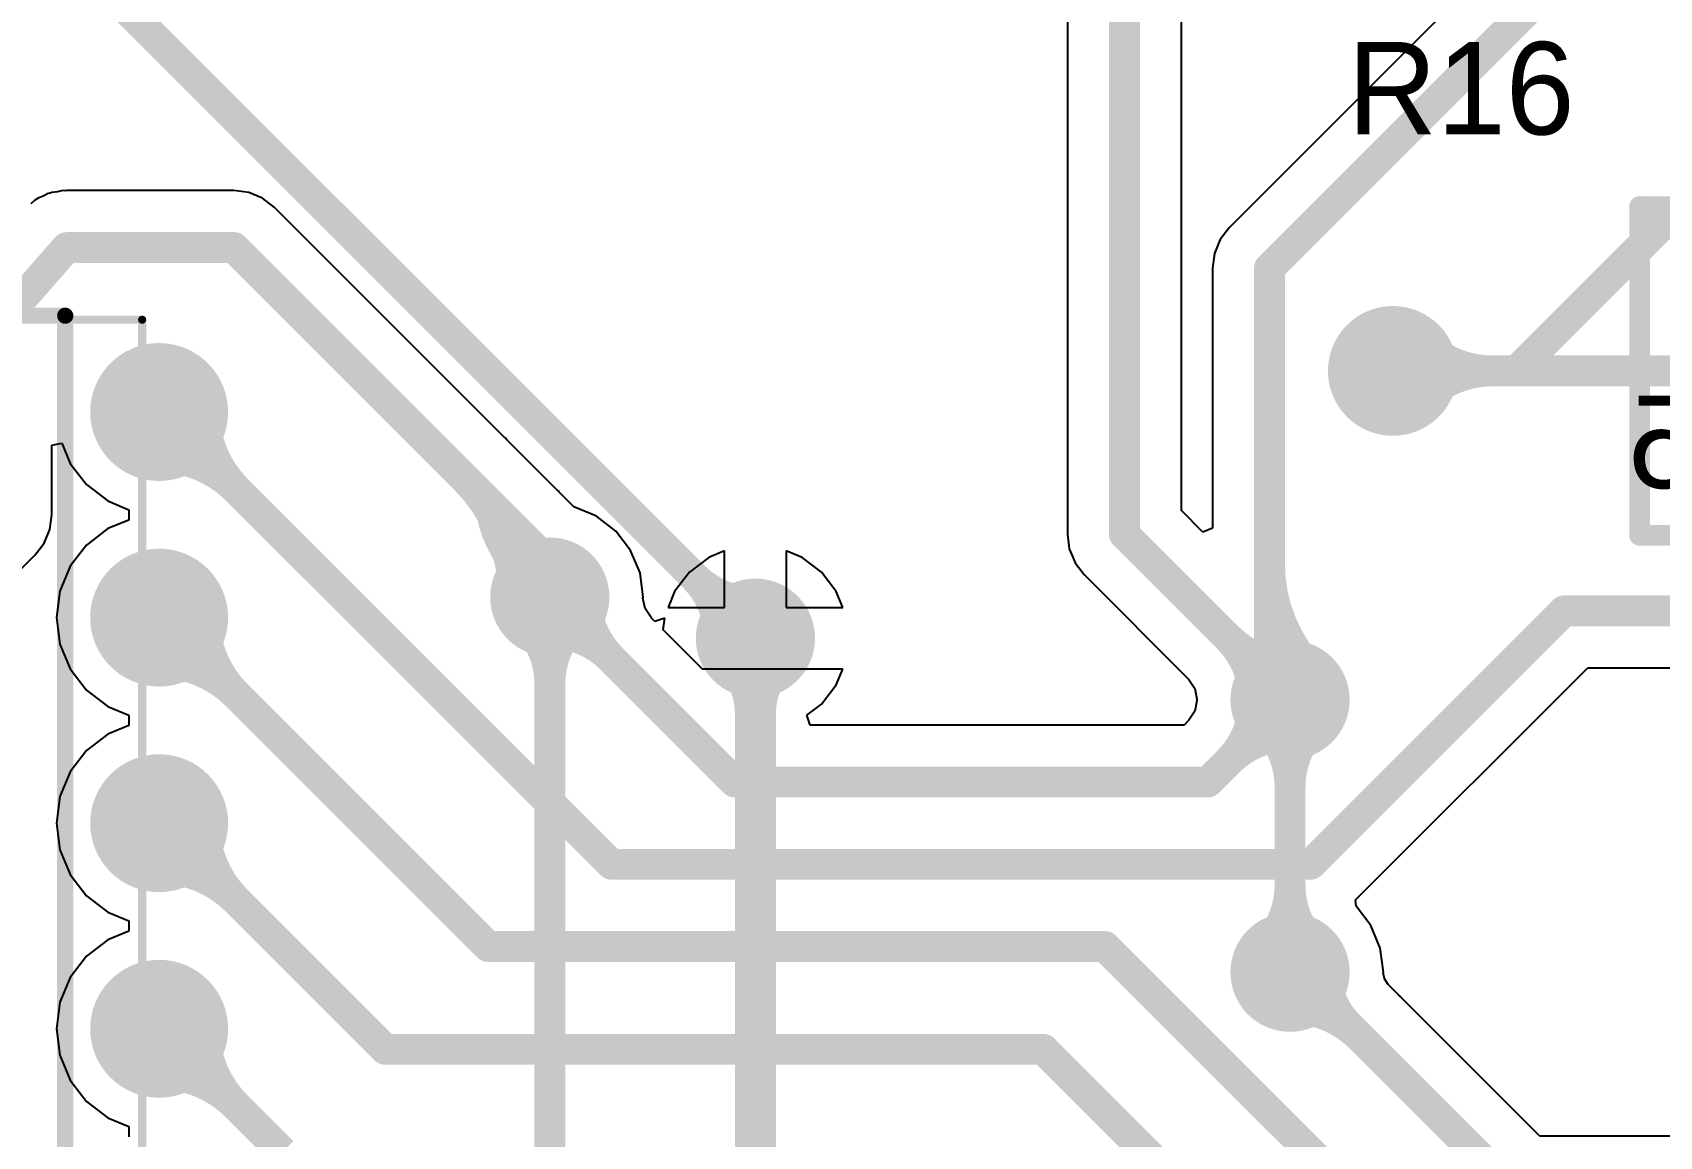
# Model space of a CAD drawing. Extents: x 41 to 201, y 4 to 127.
# Drawn here: x 117.56 to 137.66, y 70.81 to 84.44 of the extents above; entities that cross this region are included whole.
import ezdxf

# ---------------------------------------------------------------- set-up
doc = ezdxf.new("R2010")
doc.units = 0
doc.layers.get('0').update_dxf_attribs({"linetype": 'CONTINUOUS'})
for name, color, linetype in [('BOTTOMLAYER', 5, 'CONTINUOUS'), ('BOTTOMOVERLAY', 54, 'CONTINUOUS'), ('BOTTOMSOLDER', 6, 'CONTINUOUS'), ('MECHANICAL13', 56, 'CONTINUOUS'), ('MULTILAYER', 9, 'CONTINUOUS'), ('TOPLAYER', 1, 'CONTINUOUS'), ('TOPOVERLAY', 2, 'CONTINUOUS'), ('TOPSOLDER', 216, 'CONTINUOUS')]:
    doc.layers.add(name, color=color, linetype=linetype)

# ---------------------------------------------------------------- blocks, each defined once
blk = doc.blocks.new('DIP28_300_100__1')
at = {"layer": 'BOTTOMLAYER', "const_width": 0.75}
for points in [[(-0.375, 7.62, 1), (0.375, 7.62, 1)], [(2.165, 7.62, 1), (2.915, 7.62, 1)], [(4.705, 7.62, 1), (5.455, 7.62, 1)], [(7.245, 7.62, 1), (7.995, 7.62, 1)]]:
    blk.add_lwpolyline(points, format="xyb", close=True, dxfattribs=at)
at = {"layer": 'BOTTOMSOLDER', "const_width": 0.852}
for points in [[(-0.426, 7.62, 1), (0.426, 7.62, 1)], [(2.114, 7.62, 1), (2.966, 7.62, 1)], [(4.654, 7.62, 1), (5.506, 7.62, 1)], [(7.194, 7.62, 1), (8.046, 7.62, 1)]]:
    blk.add_lwpolyline(points, format="xyb", close=True, dxfattribs=at)
at = {"layer": 'MECHANICAL13', "const_width": 0.1}
for points in [[(34.16, 7.41), (-1.14, 7.41)], [(-1.14, 0.21), (-1.14, 7.41)]]:
    blk.add_lwpolyline(points, dxfattribs=at)
at = {"layer": 'MECHANICAL13', "const_width": 0.05}
blk.add_lwpolyline([(-1.165, 7.41, 1), (-1.115, 7.41, 1)], format="xyb", close=True, dxfattribs=at)
blk.add_lwpolyline([(-1.165, 7.41, 1), (-1.115, 7.41, 1)], format="xyb", close=True, dxfattribs=at)
at = {"layer": 'MULTILAYER', "const_width": 0.75}
for points in [[(-0.375, 7.62, 1), (0.375, 7.62, 1)], [(2.165, 7.62, 1), (2.915, 7.62, 1)], [(4.705, 7.62, 1), (5.455, 7.62, 1)], [(7.245, 7.62, 1), (7.995, 7.62, 1)]]:
    blk.add_lwpolyline(points, format="xyb", close=True, dxfattribs=at)
at = {"layer": 'TOPLAYER', "const_width": 0.75}
for points in [[(-0.375, 7.62, 1), (0.375, 7.62, 1)], [(2.165, 7.62, 1), (2.915, 7.62, 1)], [(4.705, 7.62, 1), (5.455, 7.62, 1)], [(7.245, 7.62, 1), (7.995, 7.62, 1)]]:
    blk.add_lwpolyline(points, format="xyb", close=True, dxfattribs=at)
at = {"layer": 'TOPOVERLAY', "const_width": 0.2}
for points in [[(34.21, 6.46), (-1.19, 6.46)], [(-1.19, 4.445), (-1.19, 6.46)]]:
    blk.add_lwpolyline(points, dxfattribs=at)
at = {"layer": 'TOPOVERLAY', "const_width": 0.1}
blk.add_lwpolyline([(-1.24, 6.46, 1), (-1.14, 6.46, 1)], format="xyb", close=True, dxfattribs=at)
blk.add_lwpolyline([(-1.24, 6.46, 1), (-1.14, 6.46, 1)], format="xyb", close=True, dxfattribs=at)
at = {"layer": 'TOPSOLDER', "const_width": 0.852}
for points in [[(-0.426, 7.62, 1), (0.426, 7.62, 1)], [(2.114, 7.62, 1), (2.966, 7.62, 1)], [(4.654, 7.62, 1), (5.506, 7.62, 1)], [(7.194, 7.62, 1), (8.046, 7.62, 1)]]:
    blk.add_lwpolyline(points, format="xyb", close=True, dxfattribs=at)
blk = doc.blocks.new('R700_4_0___64')
at = {"layer": 'BOTTOMLAYER', "const_width": 0.7}
blk.add_lwpolyline([(17.43, 0, 1), (18.13, 0, 1)], format="xyb", close=True, dxfattribs=at)
at = {"layer": 'BOTTOMLAYER'}
blk.add_solid([(-0.7, -0.7), (0.7, -0.7), (-0.7, 0.7), (0.7, 0.7)], dxfattribs=at)
at = {"layer": 'BOTTOMSOLDER', "const_width": 0.802}
blk.add_lwpolyline([(17.379, 0, 1), (18.181, 0, 1)], format="xyb", close=True, dxfattribs=at)
at = {"layer": 'BOTTOMSOLDER'}
blk.add_solid([(-0.802, -0.802), (0.802, -0.802), (-0.802, 0.802), (0.802, 0.802)], dxfattribs=at)
at = {"layer": 'MULTILAYER', "const_width": 0.7}
blk.add_lwpolyline([(17.43, 0, 1), (18.13, 0, 1)], format="xyb", close=True, dxfattribs=at)
at = {"layer": 'MULTILAYER'}
blk.add_solid([(-0.7, -0.7), (0.7, -0.7), (-0.7, 0.7), (0.7, 0.7)], dxfattribs=at)
at = {"layer": 'TOPLAYER', "const_width": 0.7}
blk.add_lwpolyline([(17.43, 0, 1), (18.13, 0, 1)], format="xyb", close=True, dxfattribs=at)
at = {"layer": 'TOPLAYER'}
blk.add_solid([(-0.7, -0.7), (0.7, -0.7), (-0.7, 0.7), (0.7, 0.7)], dxfattribs=at)
at = {"layer": 'TOPOVERLAY', "const_width": 0.254}
for points in [[(3.048, 2.032), (3.048, -2.032)], [(14.732, 2.032), (3.048, 2.032)], [(14.732, 2.032), (14.732, -2.032)], [(3.048, 0), (1.27, 0)], [(16.51, 0), (14.732, 0)], [(14.732, -2.032), (3.048, -2.032)]]:
    blk.add_lwpolyline(points, dxfattribs=at)
at = {"layer": 'TOPOVERLAY', "const_width": 0.127}
for points in [[(2.985, 2.032, 1), (3.111, 2.032, 1)], [(2.985, 2.032, 1), (3.111, 2.032, 1)], [(14.668, 2.032, 1), (14.796, 2.032, 1)], [(14.668, 2.032, 1), (14.796, 2.032, 1)], [(1.206, 0, 1), (1.333, 0, 1)], [(2.985, 0, 1), (3.111, 0, 1)], [(14.668, 0, 1), (14.796, 0, 1)], [(16.447, 0, 1), (16.573, 0, 1)], [(2.985, -2.032, 1), (3.111, -2.032, 1)], [(2.985, -2.032, 1), (3.111, -2.032, 1)], [(14.668, -2.032, 1), (14.796, -2.032, 1)], [(14.668, -2.032, 1), (14.796, -2.032, 1)]]:
    blk.add_lwpolyline(points, format="xyb", close=True, dxfattribs=at)
at = {"layer": 'TOPSOLDER', "const_width": 0.802}
blk.add_lwpolyline([(17.379, 0, 1), (18.181, 0, 1)], format="xyb", close=True, dxfattribs=at)
at = {"layer": 'TOPSOLDER'}
blk.add_solid([(-0.802, -0.802), (0.802, -0.802), (-0.802, 0.802), (0.802, 0.802)], dxfattribs=at)

msp = doc.modelspace()

# ---------------------------------------------------------------- linework, layer by layer
at = {"layer": 'BOTTOMLAYER'}
for p, q in [((137.979, 87.668), (132.344, 82.032)), ((130.345, 86.443), (130.345, 78.246)), ((131.755, 78.538), (131.755, 86.443)), ((117.694, 82.424), (117.631, 82.398)), ((117.756, 82.455), (117.694, 82.424)), ((117.779, 82.46), (117.756, 82.455)), ((117.801, 82.469), (117.779, 82.46)), ((117.869, 82.477), (117.801, 82.469)), ((117.936, 82.491), (117.869, 82.477)), ((117.96, 82.489), (117.936, 82.491)), ((117.983, 82.493), (117.96, 82.489)), ((120.05, 82.493), (117.983, 82.493)), ((120.232, 82.469), (120.05, 82.493)), ((120.331, 82.427), (120.232, 82.469)), ((120.402, 82.398), (120.331, 82.427)), ((117.591, 82.373), (117.539, 82.328)), ((117.612, 82.384), (117.591, 82.373)), ((117.631, 82.398), (117.612, 82.384)), ((120.548, 82.286), (120.402, 82.398)), ((123.398, 79.436), (120.548, 82.286)), ((132.344, 82.032), (132.232, 81.886)), ((132.203, 81.816), (132.161, 81.716)), ((132.232, 81.886), (132.203, 81.816)), ((132.161, 81.716), (132.137, 81.534)), ((132.137, 81.534), (132.137, 78.321)), ((123.399, 79.438), (123.398, 79.436)), ((123.42, 79.413), (123.399, 79.438)), ((124.048, 78.786), (123.42, 79.413)), ((117.799, 79.348), (117.923, 79.373)), ((117.799, 78.486), (117.799, 79.348)), ((117.923, 79.373), (118.027, 79.122)), ((118.027, 79.122), (118.229, 78.859)), ((118.229, 78.859), (118.492, 78.657)), ((124.05, 78.788), (124.048, 78.786)), ((124.069, 78.765), (124.05, 78.788)), ((118.492, 78.657), (118.751, 78.549)), ((124.25, 78.584), (124.069, 78.765)), ((124.528, 78.468), (124.25, 78.584)), ((124.25, 78.584), (124.25, 78.584)), ((117.775, 78.304), (117.799, 78.486)), ((118.751, 78.422), (118.492, 78.315)), ((118.751, 78.549), (118.751, 78.422)), ((124.767, 78.285), (124.528, 78.468)), ((132.02, 78.272), (131.755, 78.538)), ((117.704, 78.134), (117.733, 78.204)), ((117.733, 78.204), (117.775, 78.304)), ((118.492, 78.315), (118.229, 78.113)), ((124.95, 78.046), (124.767, 78.285)), ((130.345, 78.246), (130.369, 78.064)), ((132.137, 78.321), (132.02, 78.272)), ((116.492, 76.888), (117.592, 77.988)), ((117.592, 77.988), (117.704, 78.134)), ((118.229, 78.113), (118.027, 77.85)), ((125.066, 77.768), (124.95, 78.046)), ((126.111, 78.041), (125.916, 77.96)), ((126.111, 77.343), (126.111, 78.041)), ((127.068, 77.96), (126.873, 78.041)), ((126.873, 78.041), (126.873, 77.343)), ((130.369, 78.064), (130.411, 77.964)), ((118.027, 77.85), (117.9, 77.544)), ((125.677, 77.777), (125.494, 77.538)), ((125.916, 77.96), (125.677, 77.777)), ((127.307, 77.777), (127.068, 77.96)), ((127.49, 77.538), (127.307, 77.777)), ((130.411, 77.964), (130.44, 77.894)), ((130.44, 77.894), (130.552, 77.748)), ((125.105, 77.47), (125.066, 77.768)), ((130.552, 77.748), (131.839, 76.461)), ((117.9, 77.544), (117.857, 77.216)), ((125.103, 77.457), (125.105, 77.47)), ((125.129, 77.329), (125.103, 77.457)), ((125.494, 77.538), (125.413, 77.343)), ((127.571, 77.343), (127.49, 77.538)), ((117.857, 77.216), (117.9, 76.888)), ((125.203, 77.218), (125.129, 77.329)), ((125.211, 77.211), (125.203, 77.218)), ((125.209, 77.209), (125.211, 77.211)), ((125.251, 77.167), (125.209, 77.209)), ((125.209, 77.209), (125.209, 77.209)), ((125.371, 77.208), (125.251, 77.167)), ((125.353, 77.066), (125.371, 77.208)), ((125.413, 77.343), (126.111, 77.343)), ((126.873, 77.343), (127.571, 77.343)), ((125.837, 76.581), (125.353, 77.066)), ((117.9, 76.888), (118.027, 76.582)), ((118.027, 76.582), (118.229, 76.319)), ((127.571, 76.581), (125.837, 76.581)), ((127.49, 76.386), (127.571, 76.581)), ((133.906, 73.728), (136.774, 76.595)), ((136.774, 76.595), (138.188, 76.595)), ((127.307, 76.147), (127.49, 76.386)), ((131.839, 76.461), (131.837, 76.459)), ((131.837, 76.459), (131.845, 76.452)), ((131.839, 76.461), (131.839, 76.461)), ((131.845, 76.452), (131.919, 76.341)), ((118.229, 76.319), (118.492, 76.117)), ((131.919, 76.341), (131.945, 76.213)), ((131.945, 76.187), (131.919, 76.059)), ((131.945, 76.213), (131.943, 76.2)), ((131.943, 76.2), (131.945, 76.187)), ((118.492, 76.117), (118.751, 76.01)), ((118.751, 76.01), (118.751, 75.882)), ((127.127, 76.009), (127.307, 76.147)), ((127.168, 75.889), (127.127, 76.009)), ((131.919, 76.059), (131.845, 75.948)), ((118.492, 75.775), (118.229, 75.573)), ((118.751, 75.882), (118.492, 75.775)), ((131.788, 75.889), (127.168, 75.889)), ((131.839, 75.939), (131.788, 75.889)), ((131.845, 75.948), (131.837, 75.941)), ((131.837, 75.941), (131.839, 75.939)), ((131.839, 75.939), (131.839, 75.939)), ((118.229, 75.573), (118.027, 75.31)), ((118.027, 75.31), (117.9, 75.004)), ((117.9, 75.004), (117.857, 74.676)), ((117.857, 74.676), (117.9, 74.348)), ((117.9, 74.348), (118.027, 74.042)), ((118.027, 74.042), (118.229, 73.779)), ((118.229, 73.779), (118.492, 73.577)), ((118.492, 73.577), (118.751, 73.469)), ((133.911, 73.65), (133.906, 73.728)), ((134.094, 73.411), (133.911, 73.65)), ((118.751, 73.469), (118.751, 73.343)), ((134.21, 73.133), (134.094, 73.411)), ((118.492, 73.235), (118.229, 73.033)), ((118.751, 73.343), (118.492, 73.235)), ((118.229, 73.033), (118.027, 72.77)), ((134.249, 72.835), (134.21, 73.133)), ((118.027, 72.77), (117.9, 72.464)), ((134.248, 72.831), (134.249, 72.835)), ((134.264, 72.753), (134.248, 72.831)), ((134.31, 72.684), (134.264, 72.753)), ((134.308, 72.682), (134.31, 72.684)), ((134.438, 72.553), (134.308, 72.682)), ((134.308, 72.682), (134.308, 72.682)), ((134.464, 72.531), (134.438, 72.553)), ((117.9, 72.464), (117.857, 72.136)), ((134.461, 72.529), (134.464, 72.531)), ((136.182, 70.809), (134.461, 72.529)), ((117.857, 72.136), (117.9, 71.808)), ((117.9, 71.808), (118.027, 71.502)), ((118.027, 71.502), (118.229, 71.239)), ((118.229, 71.239), (118.492, 71.037)), ((118.492, 71.037), (118.751, 70.929)), ((118.751, 70.929), (118.751, 70.802)), ((138.373, 70.809), (136.182, 70.809))]:
    msp.add_line(p, q, dxfattribs=at)
for points, const_width in [([(131.05, 78.246), (131.05, 89.662)], 0.381), ([(132.842, 81.534), (138.684, 87.376)], 0.381), ([(116.586, 86.868), (126.492, 76.962)], 0.381), ([(135.89, 80.264), (141.05, 85.424)], 0.381), ([(117.094, 80.772), (117.856, 81.643)], 0.381), ([(117.856, 81.643), (117.983, 81.788)], 0.381), ([(117.983, 81.788), (120.05, 81.788)], 0.381), ([(120.05, 81.788), (124.079, 77.759)], 0.381), ([(132.842, 76.454), (132.842, 81.534)], 0.381), ([(134.366, 80.264), (135.89, 80.264)], 0.381), ([(135.89, 80.264), (146.558, 80.264)], 0.381), ([(119.126, 79.756), (124.714, 74.168)], 0.381), ([(131.05, 78.246), (132.842, 76.454)], 0.381), ([(124.079, 77.597), (124.079, 77.759)], 0.508), ([(123.952, 77.47), (124.079, 77.597)], 0.508), ([(123.952, 77.47), (126.238, 75.184)], 0.381), ([(119.126, 77.216), (123.19, 73.152)], 0.381), ([(133.35, 74.168), (136.482, 77.3)], 0.381), ([(136.482, 77.3), (139.446, 77.3)], 0.381), ([(132.842, 76.454), (133.096, 76.2)], 0.381), ([(132.08, 75.184), (133.096, 76.2)], 0.381), ([(126.238, 75.184), (132.08, 75.184)], 0.381), ([(119.126, 74.676), (121.92, 71.882)], 0.381), ([(124.714, 74.168), (133.35, 74.168)], 0.381), ([(123.19, 73.152), (130.81, 73.152)], 0.381), ([(130.81, 73.152), (138.176, 65.786)], 0.381), ([(133.096, 72.835), (133.096, 72.898)], 0.381), ([(133.096, 72.898), (135.89, 70.104)], 0.381), ([(119.126, 72.136), (120.65, 70.612)], 0.381), ([(121.92, 71.882), (130.048, 71.882)], 0.381), ([(130.048, 71.882), (134.493, 67.437)], 0.381)]:
    msp.add_lwpolyline(points, dxfattribs=dict(at, const_width=const_width))
for points, const_width in [([(117.761, 81.643, 1), (117.951, 81.643, 1)], 0.191), ([(117.761, 81.643, 1), (117.951, 81.643, 1)], 0.191), ([(117.888, 81.788, 1), (118.078, 81.788, 1)], 0.191), ([(117.888, 81.788, 1), (118.078, 81.788, 1)], 0.191), ([(119.954, 81.788, 1), (120.145, 81.788, 1)], 0.191), ([(119.954, 81.788, 1), (120.145, 81.788, 1)], 0.191), ([(132.747, 81.534, 1), (132.937, 81.534, 1)], 0.191), ([(132.747, 81.534, 1), (132.937, 81.534, 1)], 0.191), ([(134.631, 80.624, 1), (134.822, 80.624, 1)], 0.191), ([(134.631, 80.624, 1), (134.822, 80.624, 1)], 0.191), ([(134.271, 80.264, 1), (134.461, 80.264, 1)], 0.191), ([(135.501, 80.264, 1), (135.691, 80.264, 1)], 0.191), ([(135.501, 80.264, 1), (135.691, 80.264, 1)], 0.191), ([(135.501, 80.264, 1), (135.691, 80.264, 1)], 0.191), ([(135.501, 80.264, 1), (135.691, 80.264, 1)], 0.191), ([(135.795, 80.264, 1), (135.985, 80.264, 1)], 0.191), ([(135.795, 80.264, 1), (135.985, 80.264, 1)], 0.191), ([(135.795, 80.264, 1), (135.985, 80.264, 1)], 0.191), ([(134.631, 79.904, 1), (134.822, 79.904, 1)], 0.191), ([(134.631, 79.904, 1), (134.822, 79.904, 1)], 0.191), ([(119.031, 79.756, 1), (119.221, 79.756, 1)], 0.191), ([(119.59, 79.756, 1), (119.781, 79.756, 1)], 0.191), ([(119.59, 79.756, 1), (119.781, 79.756, 1)], 0.191), ([(119.031, 79.197, 1), (119.221, 79.197, 1)], 0.191), ([(119.031, 79.197, 1), (119.221, 79.197, 1)], 0.191), ([(119.986, 78.801, 1), (120.176, 78.801, 1)], 0.191), ([(119.986, 78.801, 1), (120.176, 78.801, 1)], 0.191), ([(119.986, 78.801, 1), (120.176, 78.801, 1)], 0.191), ([(119.986, 78.801, 1), (120.176, 78.801, 1)], 0.191), ([(122.804, 78.938, 1), (122.995, 78.938, 1)], 0.191), ([(122.804, 78.938, 1), (122.995, 78.938, 1)], 0.191), ([(123.16, 78.412, 1), (123.35, 78.412, 1)], 0.191), ([(123.455, 78.288, 1), (123.645, 78.288, 1)], 0.191), ([(123.455, 78.288, 1), (123.645, 78.288, 1)], 0.191), ([(130.955, 78.246, 1), (131.145, 78.246, 1)], 0.191), ([(130.955, 78.246, 1), (131.145, 78.246, 1)], 0.191), ([(123.635, 77.47, 1), (124.269, 77.47, 1)], 0.635), ([(123.952, 77.759, 1), (124.206, 77.759, 1)], 0.254), ([(132.747, 77.886, 1), (132.937, 77.886, 1)], 0.191), ([(132.747, 77.886, 1), (132.937, 77.886, 1)], 0.191), ([(123.952, 77.597, 1), (124.206, 77.597, 1)], 0.254), ([(123.952, 77.597, 1), (124.206, 77.597, 1)], 0.254), ([(123.984, 77.759, 1), (124.174, 77.759, 1)], 0.191), ([(125.638, 77.721, 1), (125.828, 77.721, 1)], 0.191), ([(125.638, 77.721, 1), (125.828, 77.721, 1)], 0.191), ([(125.638, 77.721, 1), (125.828, 77.721, 1)], 0.191), ([(125.638, 77.721, 1), (125.828, 77.721, 1)], 0.191), ([(123.412, 77.47, 1), (123.603, 77.47, 1)], 0.191), ([(123.412, 77.47, 1), (123.603, 77.47, 1)], 0.191), ([(123.825, 77.47, 1), (124.079, 77.47, 1)], 0.254), ([(123.793, 77.47, 1), (123.984, 77.47, 1)], 0.191), ([(123.793, 77.47, 1), (123.984, 77.47, 1)], 0.191), ([(123.857, 77.47, 1), (124.047, 77.47, 1)], 0.191), ([(123.885, 77.527, 1), (124.075, 77.527, 1)], 0.191), ([(124.301, 77.47, 1), (124.492, 77.47, 1)], 0.191), ([(124.301, 77.47, 1), (124.492, 77.47, 1)], 0.191), ([(126.174, 76.962, 1), (126.809, 76.962, 1)], 0.635), ([(126.397, 77.406, 1), (126.587, 77.406, 1)], 0.191), ([(126.397, 77.406, 1), (126.587, 77.406, 1)], 0.191), ([(119.031, 77.216, 1), (119.221, 77.216, 1)], 0.191), ([(119.59, 77.216, 1), (119.781, 77.216, 1)], 0.191), ([(119.59, 77.216, 1), (119.781, 77.216, 1)], 0.191), ([(136.387, 77.3, 1), (136.577, 77.3, 1)], 0.191), ([(136.387, 77.3, 1), (136.577, 77.3, 1)], 0.191), ([(123.857, 77.025, 1), (124.047, 77.025, 1)], 0.191), ([(123.857, 77.025, 1), (124.047, 77.025, 1)], 0.191), ([(125.952, 76.962, 1), (126.143, 76.962, 1)], 0.191), ([(125.952, 76.962, 1), (126.143, 76.962, 1)], 0.191), ([(126.397, 76.962, 1), (126.587, 76.962, 1)], 0.191), ([(132.242, 76.959, 1), (132.432, 76.959, 1)], 0.191), ([(132.242, 76.959, 1), (132.432, 76.959, 1)], 0.191), ([(132.747, 76.967, 1), (132.937, 76.967, 1)], 0.191), ([(132.747, 76.967, 1), (132.937, 76.967, 1)], 0.191), ([(119.031, 76.657, 1), (119.221, 76.657, 1)], 0.191), ([(119.031, 76.657, 1), (119.221, 76.657, 1)], 0.191), ([(124.616, 76.711, 1), (124.806, 76.711, 1)], 0.191), ([(124.616, 76.711, 1), (124.806, 76.711, 1)], 0.191), ([(124.616, 76.711, 1), (124.806, 76.711, 1)], 0.191), ([(124.616, 76.711, 1), (124.806, 76.711, 1)], 0.191), ([(132.779, 76.2, 1), (133.413, 76.2, 1)], 0.635), ([(133.001, 76.644, 1), (133.191, 76.644, 1)], 0.191), ([(132.747, 76.454, 1), (132.937, 76.454, 1)], 0.191), ([(132.747, 76.454, 1), (132.937, 76.454, 1)], 0.191), ([(132.747, 76.454, 1), (132.937, 76.454, 1)], 0.191), ([(133.315, 76.514, 1), (133.506, 76.514, 1)], 0.191), ([(133.315, 76.514, 1), (133.506, 76.514, 1)], 0.191), ([(119.986, 76.261, 1), (120.176, 76.261, 1)], 0.191), ([(119.986, 76.261, 1), (120.176, 76.261, 1)], 0.191), ([(119.986, 76.261, 1), (120.176, 76.261, 1)], 0.191), ([(119.986, 76.261, 1), (120.176, 76.261, 1)], 0.191), ([(132.556, 76.2, 1), (132.747, 76.2, 1)], 0.191), ([(132.556, 76.2, 1), (132.747, 76.2, 1)], 0.191), ([(133.001, 76.2, 1), (133.191, 76.2, 1)], 0.191), ([(133.001, 76.2, 1), (133.191, 76.2, 1)], 0.191), ([(133.046, 76.245, 1), (133.236, 76.245, 1)], 0.191), ([(133.046, 76.245, 1), (133.236, 76.245, 1)], 0.191), ([(133.001, 75.755, 1), (133.191, 75.755, 1)], 0.191), ([(132.242, 75.441, 1), (132.432, 75.441, 1)], 0.191), ([(132.242, 75.441, 1), (132.432, 75.441, 1)], 0.191), ([(126.143, 75.184, 1), (126.333, 75.184, 1)], 0.191), ([(126.143, 75.184, 1), (126.333, 75.184, 1)], 0.191), ([(131.985, 75.184, 1), (132.175, 75.184, 1)], 0.191), ([(131.985, 75.184, 1), (132.175, 75.184, 1)], 0.191), ([(119.031, 74.676, 1), (119.221, 74.676, 1)], 0.191), ([(119.59, 74.676, 1), (119.781, 74.676, 1)], 0.191), ([(119.59, 74.676, 1), (119.781, 74.676, 1)], 0.191), ([(119.031, 74.117, 1), (119.221, 74.117, 1)], 0.191), ([(119.031, 74.117, 1), (119.221, 74.117, 1)], 0.191), ([(124.619, 74.168, 1), (124.809, 74.168, 1)], 0.191), ([(124.619, 74.168, 1), (124.809, 74.168, 1)], 0.191), ([(133.255, 74.168, 1), (133.445, 74.168, 1)], 0.191), ([(133.255, 74.168, 1), (133.445, 74.168, 1)], 0.191), ([(119.986, 73.721, 1), (120.176, 73.721, 1)], 0.191), ([(119.986, 73.721, 1), (120.176, 73.721, 1)], 0.191), ([(119.986, 73.721, 1), (120.176, 73.721, 1)], 0.191), ([(119.986, 73.721, 1), (120.176, 73.721, 1)], 0.191), ([(132.779, 72.835, 1), (133.413, 72.835, 1)], 0.635), ([(123.095, 73.152, 1), (123.285, 73.152, 1)], 0.191), ([(123.095, 73.152, 1), (123.285, 73.152, 1)], 0.191), ([(130.715, 73.152, 1), (130.905, 73.152, 1)], 0.191), ([(130.715, 73.152, 1), (130.905, 73.152, 1)], 0.191), ([(133.001, 72.898, 1), (133.191, 72.898, 1)], 0.191), ([(133.001, 72.898, 1), (133.191, 72.898, 1)], 0.191), ([(133.001, 72.835, 1), (133.191, 72.835, 1)], 0.191), ([(133.445, 72.835, 1), (133.636, 72.835, 1)], 0.191), ([(133.001, 72.39, 1), (133.191, 72.39, 1)], 0.191), ([(133.715, 72.184, 1), (133.905, 72.184, 1)], 0.191), ([(119.031, 72.136, 1), (119.221, 72.136, 1)], 0.191), ([(119.59, 72.136, 1), (119.781, 72.136, 1)], 0.191), ([(119.59, 72.136, 1), (119.781, 72.136, 1)], 0.191), ([(133.868, 72.031, 1), (134.058, 72.031, 1)], 0.191), ([(121.825, 71.882, 1), (122.015, 71.882, 1)], 0.191), ([(121.825, 71.882, 1), (122.015, 71.882, 1)], 0.191), ([(129.953, 71.882, 1), (130.143, 71.882, 1)], 0.191), ([(129.953, 71.882, 1), (130.143, 71.882, 1)], 0.191), ([(119.031, 71.577, 1), (119.221, 71.577, 1)], 0.191), ([(119.031, 71.577, 1), (119.221, 71.577, 1)], 0.191), ([(119.986, 71.181, 1), (120.176, 71.181, 1)], 0.191), ([(119.986, 71.181, 1), (120.176, 71.181, 1)], 0.191), ([(119.986, 71.181, 1), (120.176, 71.181, 1)], 0.191), ([(119.986, 71.181, 1), (120.176, 71.181, 1)], 0.191)]:
    msp.add_lwpolyline(points, format="xyb", close=True, dxfattribs=dict(at, const_width=const_width))
at = {"layer": 'BOTTOMLAYER', "const_width": 0.381}
for points in [[(135.596, 80.264, -0.198912), (134.726, 80.624)], [(135.596, 80.264, -0.198912), (134.726, 80.624)], [(134.726, 79.904, -0.198912), (135.596, 80.264)], [(134.726, 79.904, -0.198912), (135.596, 80.264)], [(120.081, 78.801, -0.198912), (119.685, 79.756)], [(120.081, 78.801, -0.198912), (119.685, 79.756)], [(119.126, 79.197, -0.198912), (120.081, 78.801)], [(119.126, 79.197, -0.198912), (120.081, 78.801)], [(122.899, 78.938, -0.198912), (123.507, 77.47)], [(122.899, 78.938, -0.198912), (123.507, 77.47)], [(123.98, 77.527, -0.215495), (123.255, 78.412)], [(123.55, 78.288, -0.198912), (123.888, 77.47)], [(123.55, 78.288, -0.198912), (123.888, 77.47)], [(133.41, 76.514, -0.198912), (132.842, 77.886)], [(133.41, 76.514, -0.198912), (132.842, 77.886)], [(126.492, 77.406, -0.198912), (125.733, 77.721)], [(125.733, 77.721, -0.198912), (126.047, 76.962)], [(126.492, 77.406, -0.198912), (125.733, 77.721)], [(125.733, 77.721, -0.198912), (126.047, 76.962)], [(124.711, 76.711, -0.198912), (124.397, 77.47)], [(124.711, 76.711, -0.198912), (124.397, 77.47)], [(120.081, 76.261, -0.198912), (119.685, 77.216)], [(120.081, 76.261, -0.198912), (119.685, 77.216)], [(123.952, 77.025, -0.198912), (124.711, 76.711)], [(123.952, 77.025, -0.198912), (124.711, 76.711)], [(133.096, 76.644, -0.198912), (132.337, 76.959)], [(132.337, 76.959, -0.198912), (132.651, 76.2)], [(133.141, 76.245, -0.198912), (132.842, 76.967)], [(133.141, 76.245, -0.198912), (132.842, 76.967)], [(119.126, 76.657, -0.198912), (120.081, 76.261)], [(119.126, 76.657, -0.198912), (120.081, 76.261)], [(132.651, 76.2, -0.198912), (132.337, 75.441)], [(132.337, 75.441, -0.198912), (133.096, 75.755)], [(120.081, 73.721, -0.198912), (119.685, 74.676)], [(120.081, 73.721, -0.198912), (119.685, 74.676)], [(119.126, 74.117, -0.198912), (120.081, 73.721)], [(119.126, 74.117, -0.198912), (120.081, 73.721)], [(133.81, 72.184, -0.198912), (133.541, 72.835)], [(133.096, 72.39, -0.198912), (133.963, 72.031)], [(120.081, 71.181, -0.198912), (119.685, 72.136)], [(120.081, 71.181, -0.198912), (119.685, 72.136)], [(119.126, 71.577, -0.198912), (120.081, 71.181)], [(119.126, 71.577, -0.198912), (120.081, 71.181)]]:
    msp.add_lwpolyline(points, format="xyb", dxfattribs=at)
at = {"layer": 'BOTTOMSOLDER', "const_width": 0.737}
for points in [[(123.584, 77.47, 1), (124.32, 77.47, 1)], [(126.124, 76.962, 1), (126.86, 76.962, 1)], [(132.728, 76.2, 1), (133.464, 76.2, 1)], [(132.728, 72.835, 1), (133.464, 72.835, 1)]]:
    msp.add_lwpolyline(points, format="xyb", close=True, dxfattribs=at)
at = {"layer": 'MULTILAYER', "const_width": 0.635}
for points in [[(123.635, 77.47, 1), (124.269, 77.47, 1)], [(126.174, 76.962, 1), (126.809, 76.962, 1)], [(132.779, 76.2, 1), (133.413, 76.2, 1)], [(132.779, 72.835, 1), (133.413, 72.835, 1)]]:
    msp.add_lwpolyline(points, format="xyb", close=True, dxfattribs=at)
at = {"layer": 'TOPLAYER'}
for points, const_width in [([(123.635, 77.47, 1), (124.269, 77.47, 1)], 0.635), ([(123.857, 77.47, 1), (124.047, 77.47, 1)], 0.191), ([(126.174, 76.962, 1), (126.809, 76.962, 1)], 0.635), ([(123.542, 77.156, 1), (123.733, 77.156, 1)], 0.191), ([(123.542, 77.156, 1), (123.733, 77.156, 1)], 0.191), ([(124.171, 77.156, 1), (124.362, 77.156, 1)], 0.191), ([(124.171, 77.156, 1), (124.362, 77.156, 1)], 0.191), ([(126.365, 76.962, 1), (126.619, 76.962, 1)], 0.254), ([(126.096, 76.693, 1), (126.35, 76.693, 1)], 0.254), ([(126.096, 76.693, 1), (126.35, 76.693, 1)], 0.254), ([(126.634, 76.693, 1), (126.888, 76.693, 1)], 0.254), ([(126.634, 76.693, 1), (126.888, 76.693, 1)], 0.254), ([(132.779, 76.2, 1), (133.413, 76.2, 1)], 0.635), ([(123.857, 76.397, 1), (124.047, 76.397, 1)], 0.191), ([(123.857, 76.397, 1), (124.047, 76.397, 1)], 0.191), ([(123.857, 76.397, 1), (124.047, 76.397, 1)], 0.191), ([(123.857, 76.397, 1), (124.047, 76.397, 1)], 0.191), ([(133.001, 76.2, 1), (133.191, 76.2, 1)], 0.191), ([(126.365, 76.042, 1), (126.619, 76.042, 1)], 0.254), ([(126.365, 76.042, 1), (126.619, 76.042, 1)], 0.254), ([(126.365, 76.042, 1), (126.619, 76.042, 1)], 0.254), ([(126.365, 76.042, 1), (126.619, 76.042, 1)], 0.254), ([(132.686, 75.886, 1), (132.877, 75.886, 1)], 0.191), ([(132.686, 75.886, 1), (132.877, 75.886, 1)], 0.191), ([(133.315, 75.886, 1), (133.506, 75.886, 1)], 0.191), ([(133.315, 75.886, 1), (133.506, 75.886, 1)], 0.191), ([(133.001, 75.127, 1), (133.191, 75.127, 1)], 0.191), ([(133.001, 75.127, 1), (133.191, 75.127, 1)], 0.191), ([(133.001, 75.127, 1), (133.191, 75.127, 1)], 0.191), ([(133.001, 75.127, 1), (133.191, 75.127, 1)], 0.191), ([(133.001, 73.908, 1), (133.191, 73.908, 1)], 0.191), ([(133.001, 73.908, 1), (133.191, 73.908, 1)], 0.191), ([(133.001, 73.908, 1), (133.191, 73.908, 1)], 0.191), ([(133.001, 73.908, 1), (133.191, 73.908, 1)], 0.191), ([(132.779, 72.835, 1), (133.413, 72.835, 1)], 0.635), ([(132.686, 73.149, 1), (132.877, 73.149, 1)], 0.191), ([(132.686, 73.149, 1), (132.877, 73.149, 1)], 0.191), ([(133.315, 73.149, 1), (133.506, 73.149, 1)], 0.191), ([(133.315, 73.149, 1), (133.506, 73.149, 1)], 0.191), ([(133.001, 72.835, 1), (133.191, 72.835, 1)], 0.191)]:
    msp.add_lwpolyline(points, format="xyb", close=True, dxfattribs=dict(at, const_width=const_width))
for points, const_width in [([(123.952, 65.786), (123.952, 77.47)], 0.381), ([(126.492, 66.548), (126.492, 76.962)], 0.508), ([(133.096, 72.835), (133.096, 76.2)], 0.381)]:
    msp.add_lwpolyline(points, dxfattribs=dict(at, const_width=const_width))
for points, const_width in [([(123.638, 77.156, -0.198912), (123.952, 76.397)], 0.381), ([(123.638, 77.156, -0.198912), (123.952, 76.397)], 0.381), ([(123.952, 76.397, -0.198912), (124.266, 77.156)], 0.381), ([(123.952, 76.397, -0.198912), (124.266, 77.156)], 0.381), ([(126.223, 76.693, -0.198912), (126.492, 76.042)], 0.508), ([(126.223, 76.693, -0.198912), (126.492, 76.042)], 0.508), ([(126.492, 76.042, -0.198912), (126.761, 76.693)], 0.508), ([(126.492, 76.042, -0.198912), (126.761, 76.693)], 0.508), ([(132.782, 75.886, -0.198912), (133.096, 75.127)], 0.381), ([(132.782, 75.886, -0.198912), (133.096, 75.127)], 0.381), ([(133.096, 75.127, -0.198912), (133.41, 75.886)], 0.381), ([(133.096, 75.127, -0.198912), (133.41, 75.886)], 0.381), ([(133.096, 73.908, -0.198912), (132.782, 73.149)], 0.381), ([(133.096, 73.908, -0.198912), (132.782, 73.149)], 0.381), ([(133.41, 73.149, -0.198912), (133.096, 73.908)], 0.381), ([(133.41, 73.149, -0.198912), (133.096, 73.908)], 0.381)]:
    msp.add_lwpolyline(points, format="xyb", dxfattribs=dict(at, const_width=const_width))
at = {"layer": 'TOPSOLDER', "const_width": 0.737}
for points in [[(123.584, 77.47, 1), (124.32, 77.47, 1)], [(126.124, 76.962, 1), (126.86, 76.962, 1)], [(132.728, 76.2, 1), (133.464, 76.2, 1)], [(132.728, 72.835, 1), (133.464, 72.835, 1)]]:
    msp.add_lwpolyline(points, format="xyb", close=True, dxfattribs=at)

# ---------------------------------------------------------------- block references
for name, p, rotation in [('R700_4_0___64', (152.146, 80.264), 180), ('DIP28_300_100__1', (111.506, 79.756), 270)]:
    msp.add_blockref(name, p, dxfattribs=dict(rotation=rotation))

# ---------------------------------------------------------------- texts
at = {"layer": 'BOTTOMOVERLAY', "text_generation_flag": 2}
msp.add_text('C15', height=1.143, rotation=360, dxfattribs=at).set_placement((140.081, 78.816))
at = {"layer": 'TOPOVERLAY'}
msp.add_text('R16', height=1.143, dxfattribs=at).set_placement((133.807, 83.185))

doc.saveas('drawing.dxf')
